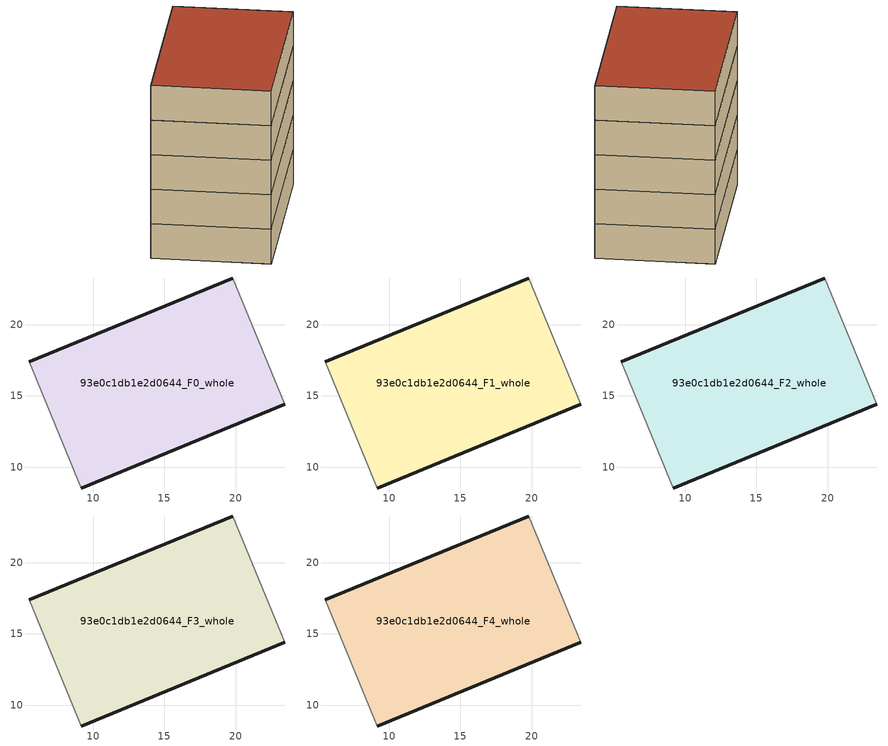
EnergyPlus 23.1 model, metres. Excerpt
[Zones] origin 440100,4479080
93e0c1db1e2d0644_F0_whole
 floor ground (EU_floor_Construction): 23.45,14.41 19.81,23.26 5.53,17.4 9.16,8.54 z0
 wall outside (EU_wall_Construction): 5.53,17.4 19.81,23.26 / 23.45,14.41 9.16,8.54 z0:3
 wall adiabatic (EU_wall_Construction): 19.81,23.26 23.45,14.41 / 9.16,8.54 5.53,17.4 z0:3
93e0c1db1e2d0644_F1_whole
 floor to 93e0c1db1e2d0644_F0_whole (EU_floor_Construction): 23.45,14.41 19.81,23.26 5.52,17.4 9.16,8.54 z3
 wall outside (EU_wall_Construction): 5.53,17.4 19.81,23.26 / 23.45,14.41 9.16,8.54 z3:6
 wall adiabatic (EU_wall_Construction): 19.81,23.26 23.45,14.41 / 9.16,8.54 5.53,17.4 z3:6
93e0c1db1e2d0644_F2_whole
 floor to 93e0c1db1e2d0644_F1_whole (EU_floor_Construction): 23.45,14.41 19.81,23.26 5.52,17.4 9.16,8.54 z6
 wall outside (EU_wall_Construction): 5.53,17.4 19.81,23.26 / 23.45,14.41 9.16,8.54 z6:9
 wall adiabatic (EU_wall_Construction): 19.81,23.26 23.45,14.41 / 9.16,8.54 5.53,17.4 z6:9
93e0c1db1e2d0644_F3_whole
 floor to 93e0c1db1e2d0644_F2_whole (EU_floor_Construction): 23.45,14.41 19.81,23.26 5.52,17.4 9.16,8.54 z9
 wall outside (EU_wall_Construction): 5.53,17.4 19.81,23.26 / 23.45,14.41 9.16,8.54 z9:12
 wall adiabatic (EU_wall_Construction): 19.81,23.26 23.45,14.41 / 9.16,8.54 5.53,17.4 z9:12
93e0c1db1e2d0644_F4_whole
 floor to 93e0c1db1e2d0644_F3_whole (EU_floor_Construction): 23.45,14.41 19.81,23.26 5.52,17.4 9.16,8.54 z12
 wall outside (EU_wall_Construction): 5.53,17.4 19.81,23.26 / 23.45,14.41 9.16,8.54 z12:15
 wall adiabatic (EU_wall_Construction): 19.81,23.26 23.45,14.41 / 9.16,8.54 5.53,17.4 z12:15
 roof outside (EU_roof_Construction): 19.81,23.26 23.45,14.41 9.16,8.54 5.53,17.4 z15
[Building]
EU S2 Campaign: North Axis=0; Terrain=City; Solar Distribution=FullExterior
[Site:Location]
Madrid: Latitude=40.5; Longitude=-3.5; Time Zone=1; Elevation=609
[SizingPeriod:WeatherFileDays]
AnnualSizingPeriod: Begin Month=1; Begin Day of Month=1; End Month=12; End Day of Month=31; Day of Week for Start Day=Monday; Use Weather File Daylight Saving Period=No; Use Weather File Rain and Snow Indicators=No
[MATERIAL]
EU_InternalMass_Material: Roughness=MediumRough; Thickness=0.1; Conductivity=1; Density=1800; Specific Heat=900; Thermal Absorptance=0.9; Solar Absorptance=0.7; Visible Absorptance=0.7
[MATERIAL:NOMASS] Roughness=MediumRough; Thermal Absorptance=0.9; Solar Absorptance=0.7; Visible Absorptance=0.7
Name | Thermal Resistance
EU_wall_NoMass | 0.609216
EU_roof_NoMass | 0.513268
EU_floor_NoMass | 0.568163
[CONSTRUCTION]
EU_wall_Construction: EU_wall_NoMass
EU_roof_Construction: EU_roof_NoMass
EU_floor_Construction: EU_floor_NoMass
EU_InternalMass_Construction: EU_InternalMass_Material
[ZONE] Type=1; Multiplier=1; Ceiling Height=autocalculate; Floor Area=autocalculate; Part of Total Floor Area=Yes
Name | Volume
93e0c1db1e2d0644_F0_whole | 443.876
93e0c1db1e2d0644_F1_whole; 93e0c1db1e2d0644_F2_whole; 93e0c1db1e2d0644_F3_whole; 93e0c1db1e2d0644_F4_whole | 443.875
[INTERNALMASS] Construction=EU_InternalMass_Construction; Surface Area=147.959
Name | Zone or ZoneList
93e0c1db1e2d0644_F0_whole_EU_InternalMass | 93e0c1db1e2d0644_F0_whole
93e0c1db1e2d0644_F1_whole_EU_InternalMass | 93e0c1db1e2d0644_F1_whole
93e0c1db1e2d0644_F2_whole_EU_InternalMass | 93e0c1db1e2d0644_F2_whole
93e0c1db1e2d0644_F3_whole_EU_InternalMass | 93e0c1db1e2d0644_F3_whole
93e0c1db1e2d0644_F4_whole_EU_InternalMass | 93e0c1db1e2d0644_F4_whole
[OTHEREQUIPMENT] Fuel Type=Electricity; Design Level Calculation Method=Watts/Area; Power per Zone Floor Area=1; Fraction Latent=0; Fraction Radiant=0; Fraction Lost=0; Carbon Dioxide Generation Rate=0; EndUse Subcategory=EU_Step8_InternalGains
Name | Zone or ZoneList or Space or SpaceList | Schedule
EU_Step8_InternalGain_93e0c1db1e2d0644_F0_whole_f000 | 93e0c1db1e2d0644_F0_whole | EU_Step8_GainSchedule_93e0c1db1e2d0644_F0_whole_f000
EU_Step8_InternalGain_93e0c1db1e2d0644_F1_whole_f000 | 93e0c1db1e2d0644_F1_whole | EU_Step8_GainSchedule_93e0c1db1e2d0644_F1_whole_f000
EU_Step8_InternalGain_93e0c1db1e2d0644_F2_whole_f000 | 93e0c1db1e2d0644_F2_whole | EU_Step8_GainSchedule_93e0c1db1e2d0644_F2_whole_f000
EU_Step8_InternalGain_93e0c1db1e2d0644_F3_whole_f000 | 93e0c1db1e2d0644_F3_whole | EU_Step8_GainSchedule_93e0c1db1e2d0644_F3_whole_f000
EU_Step8_InternalGain_93e0c1db1e2d0644_F4_whole_f000 | 93e0c1db1e2d0644_F4_whole | EU_Step8_GainSchedule_93e0c1db1e2d0644_F4_whole_f000
[ZONEVENTILATION:DESIGNFLOWRATE] Schedule=EU_AlwaysOn; Design Flow Rate Calculation Method=AirChanges/Hour; Air Changes per Hour=0.752966; Ventilation Type=Natural; Fan Pressure Rise=0; Fan Total Efficiency=1; Constant Term Coefficient=1; Temperature Term Coefficient=0; Velocity Term Coefficient=0; Velocity Squared Term Coefficient=0; Minimum Indoor Temperature=-100; Maximum Indoor Temperature=100; Delta Temperature=-100; Minimum Outdoor Temperature=-100; Maximum Outdoor Temperature=100; Maximum Wind Speed=40
Name | Zone or ZoneList or Space or SpaceList
EU_ConstantAir_93e0c1db1e2d0644_F0_whole | 93e0c1db1e2d0644_F0_whole
EU_ConstantAir_93e0c1db1e2d0644_F1_whole | 93e0c1db1e2d0644_F1_whole
EU_ConstantAir_93e0c1db1e2d0644_F2_whole | 93e0c1db1e2d0644_F2_whole
EU_ConstantAir_93e0c1db1e2d0644_F3_whole | 93e0c1db1e2d0644_F3_whole
EU_ConstantAir_93e0c1db1e2d0644_F4_whole | 93e0c1db1e2d0644_F4_whole
[HVACTEMPLATE:THERMOSTAT] Constant Heating Setpoint=20; Constant Cooling Setpoint=50
EU_HeatOnly_93e0c1db1e2d0644_F0_whole; EU_HeatOnly_93e0c1db1e2d0644_F1_whole; EU_HeatOnly_93e0c1db1e2d0644_F2_whole; EU_HeatOnly_93e0c1db1e2d0644_F3_whole; EU_HeatOnly_93e0c1db1e2d0644_F4_whole
[HVACTEMPLATE:ZONE:IDEALLOADSAIRSYSTEM] System Availability Schedule=EU_AlwaysOn; Maximum Heating Supply Air Temperature=50; Minimum Cooling Supply Air Temperature=13; Maximum Heating Supply Air Humidity Ratio=0.0156; Minimum Cooling Supply Air Humidity Ratio=0.0077; Heating Limit=NoLimit; Cooling Limit=NoLimit; Heating Availability Schedule=EU_AlwaysOn; Cooling Availability Schedule=EU_CoolingOff; Dehumidification Control Type=ConstantSensibleHeatRatio; Cooling Sensible Heat Ratio=0.7; Dehumidification Setpoint=60; Humidification Control Type=None; Humidification Setpoint=30; Outdoor Air Method=None; Outdoor Air Flow Rate per Person=0.00944; Outdoor Air Flow Rate per Zone Floor Area=0; Outdoor Air Flow Rate per Zone=0; Demand Controlled Ventilation Type=None; Outdoor Air Economizer Type=NoEconomizer; Heat Recovery Type=None; Sensible Heat Recovery Effectiveness=0.7; Latent Heat Recovery Effectiveness=0.65
Name | Template Thermostat
93e0c1db1e2d0644_F0_whole | EU_HeatOnly_93e0c1db1e2d0644_F0_whole
93e0c1db1e2d0644_F1_whole | EU_HeatOnly_93e0c1db1e2d0644_F1_whole
93e0c1db1e2d0644_F2_whole | EU_HeatOnly_93e0c1db1e2d0644_F2_whole
93e0c1db1e2d0644_F3_whole | EU_HeatOnly_93e0c1db1e2d0644_F3_whole
93e0c1db1e2d0644_F4_whole | EU_HeatOnly_93e0c1db1e2d0644_F4_whole
[SIZING:ZONE] Zone Cooling Design Supply Air Temperature Input Method=SupplyAirTemperature; Zone Cooling Design Supply Air Temperature=13; Zone Heating Design Supply Air Temperature Input Method=SupplyAirTemperature; Zone Heating Design Supply Air Temperature=50; Zone Cooling Design Supply Air Humidity Ratio=0.008; Zone Heating Design Supply Air Humidity Ratio=0.008; Cooling Design Air Flow Method=DesignDay; Cooling Design Air Flow Rate=0; Cooling Minimum Air Flow per Zone Floor Area=0.000762; Cooling Minimum Air Flow=0; Cooling Minimum Air Flow Fraction=0.2; Heating Design Air Flow Method=DesignDay; Heating Design Air Flow Rate=0; Heating Maximum Air Flow per Zone Floor Area=0.002032; Heating Maximum Air Flow=0.141576; Heating Maximum Air Flow Fraction=0.3; Account for Dedicated Outdoor Air System=No; Dedicated Outdoor Air System Control Strategy=NeutralSupplyAir; Dedicated Outdoor Air Low Setpoint Temperature for Design=autosize; Dedicated Outdoor Air High Setpoint Temperature for Design=autosize; Zone Load Sizing Method=Sensible Load Only No Latent Load; Zone Latent Cooling Design Supply Air Humidity Ratio Input Method=HumidityRatioDifference; Zone Cooling Design Supply Air Humidity Ratio Difference=0.005; Zone Latent Heating Design Supply Air Humidity Ratio Input Method=HumidityRatioDifference; Zone Humidification Design Supply Air Humidity Ratio Difference=0.005
93e0c1db1e2d0644_F0_whole; 93e0c1db1e2d0644_F1_whole; 93e0c1db1e2d0644_F2_whole; 93e0c1db1e2d0644_F3_whole; 93e0c1db1e2d0644_F4_whole
[SCHEDULE:CONSTANT]
Name | Hourly Value
EU_AlwaysOn | 1
EU_CoolingOff | 0
[SCHEDULE:FILE] Column Number=1; Rows to Skip at Top=0; Number of Hours of Data=8760; Column Separator=Comma; Interpolate to Timestep=No; Minutes per Item=60; Adjust Schedule for Daylight Savings=Yes
Name | File
EU_Step8_GainSchedule_93e0c1db1e2d0644_F0_whole_f000 | ../../schedules/93e0c1db1e2d0644/93e0c1db1e2d0644_F0_whole_f000_gain.csv
EU_Step8_GainSchedule_93e0c1db1e2d0644_F1_whole_f000 | ../../schedules/93e0c1db1e2d0644/93e0c1db1e2d0644_F1_whole_f000_gain.csv
EU_Step8_GainSchedule_93e0c1db1e2d0644_F2_whole_f000 | ../../schedules/93e0c1db1e2d0644/93e0c1db1e2d0644_F2_whole_f000_gain.csv
EU_Step8_GainSchedule_93e0c1db1e2d0644_F3_whole_f000 | ../../schedules/93e0c1db1e2d0644/93e0c1db1e2d0644_F3_whole_f000_gain.csv
EU_Step8_GainSchedule_93e0c1db1e2d0644_F4_whole_f000 | ../../schedules/93e0c1db1e2d0644/93e0c1db1e2d0644_F4_whole_f000_gain.csv
